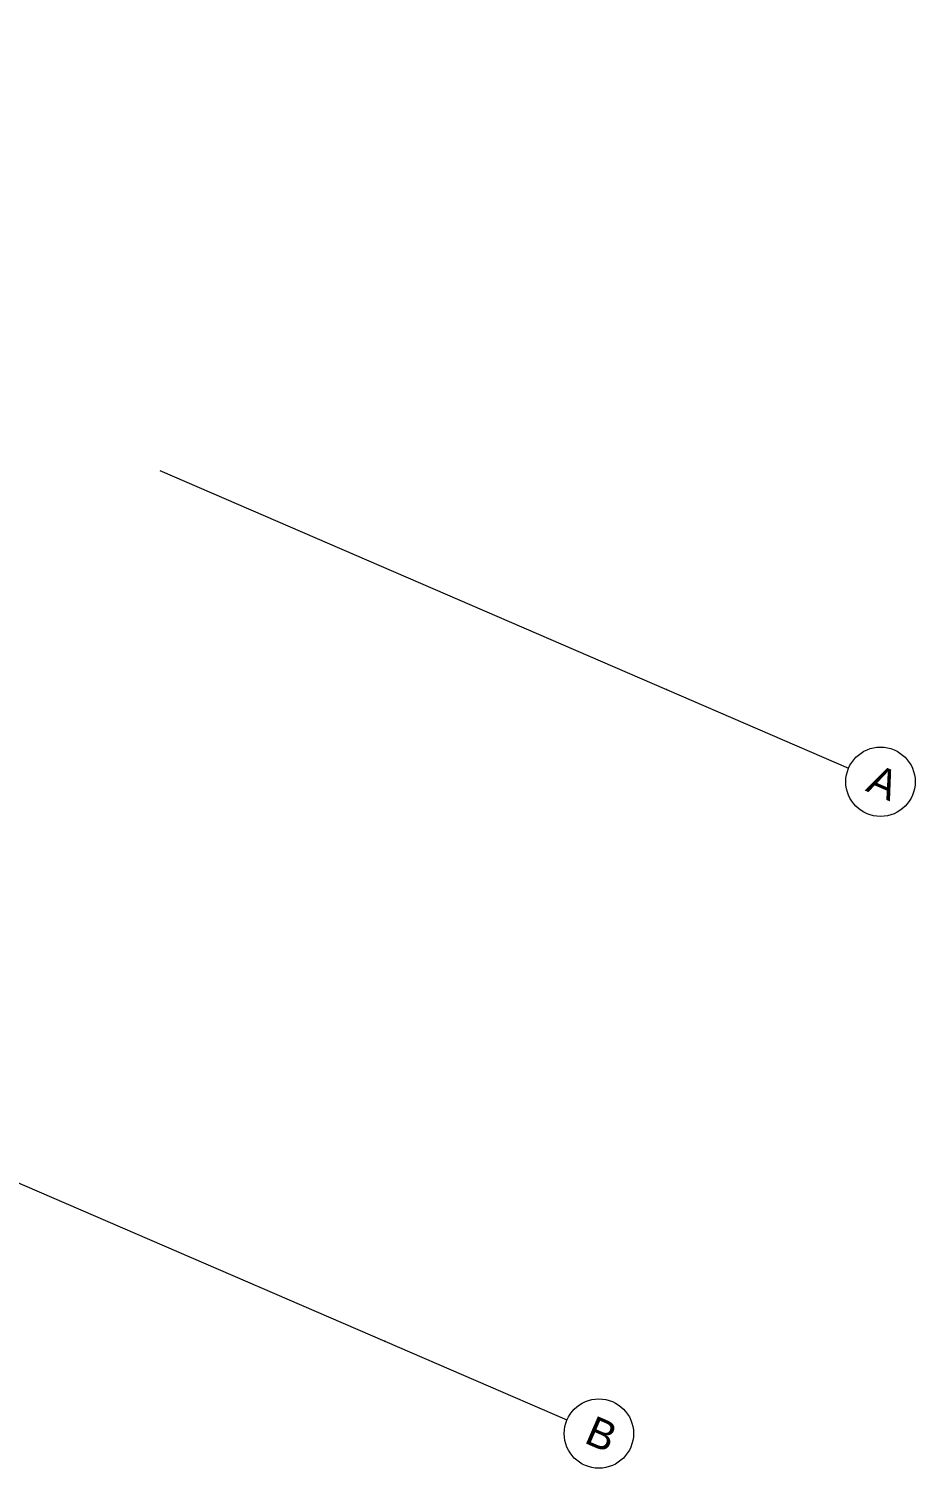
# Model space of a CAD drawing. Header units: millimetres. Extents: x 12535370 to 12566104, y 356204400 to 356234587.
# Drawn here: x 12561634 to 12566104, y 356214947 to 356222209 of the extents above; entities that cross this region are included whole.
import ezdxf
from ezdxf.enums import TextEntityAlignment as Align

# ---------------------------------------------------------------- set-up
doc = ezdxf.new("R2010")
doc.units = ezdxf.units.MM
doc.header["$MEASUREMENT"] = 0
doc.linetypes.add('Dot & Dashed', pattern=[6702.78, 3527.78, -1763.89, 0, -1411.11])
doc.layers.add('New_290 Raster _ Achsen', color=7, linetype='Continuous')
doc.layers.add('New_290 Raster _ Achsen_Pen_No__1', color=7, linetype='Continuous', lineweight=13)
doc.layers.add('New_290 Raster _ Achsen_Pen_No__108', color=7, linetype='Continuous', lineweight=13)
doc.styles.add('GENERATED_STYLE_1', font='arial.ttf')

# ---------------------------------------------------------------- blocks, each defined once
blk = doc.blocks.new('Standard grid marker[60]', base_point=(12541508.9, 356225057.5))
at = {"layer": 'New_290 Raster _ Achsen_Pen_No__1', "color": 7, "linetype": 'Continuous', "lineweight": 13}
blk.add_circle((12564509, 356215121.8), 175, dxfattribs=at)
at = {"layer": 'New_290 Raster _ Achsen_Pen_No__108', "color": 7, "linetype": 'Dot & Dashed', "lineweight": 13}
for p, q in [((12542426.9, 356224660.9), (12563430.3, 356215587.8)), ((12563430.3, 356215587.8), (12564348.3, 356215191.2))]:
    blk.add_line(p, q, dxfattribs=at)
blk.add_point((12563430.3, 356215587.8), dxfattribs=at)
blk.add_point((12563430.3, 356215587.8), dxfattribs=at)
at = {"layer": 'New_290 Raster _ Achsen_Pen_No__108', "color": 7, "lineweight": 13, "style": 'GENERATED_STYLE_1'}
for tag, p in [('AC_MarkerText_1_0', (12541391.5, 356225192.9)), ('AC_MarkerText_1_1', (12564552.3, 356215187.8))]:
    blk.add_attdef(tag, text='', height=150, rotation=336.63646, dxfattribs=at).set_placement(p, align=Align.TOP_CENTER)
blk = doc.blocks.new('Standard grid marker[61]', base_point=(12542916.7, 356228351.1))
at = {"layer": 'New_290 Raster _ Achsen_Pen_No__1', "color": 7, "linetype": 'Continuous', "lineweight": 13}
blk.add_circle((12565929.4, 356218410), 175, dxfattribs=at)
at = {"layer": 'New_290 Raster _ Achsen_Pen_No__108', "color": 7, "linetype": 'Dot & Dashed', "lineweight": 13}
for p, q in [((12543834.8, 356227954.6), (12564850.8, 356218876)), ((12564850.8, 356218876), (12565768.8, 356218479.4))]:
    blk.add_line(p, q, dxfattribs=at)
blk.add_point((12564850.8, 356218876), dxfattribs=at)
blk.add_point((12564850.8, 356218876), dxfattribs=at)
at = {"layer": 'New_290 Raster _ Achsen_Pen_No__108', "color": 7, "lineweight": 13, "style": 'GENERATED_STYLE_1'}
for tag, p in [('AC_MarkerText_1_0', (12542799.4, 356228486.6)), ('AC_MarkerText_1_1', (12565972.8, 356218476.1))]:
    blk.add_attdef(tag, text='', height=150, rotation=336.63646, dxfattribs=at).set_placement(p, align=Align.TOP_CENTER)

msp = doc.modelspace()

# ---------------------------------------------------------------- block references
at = {"layer": 'New_290 Raster _ Achsen', "color": 7, "linetype": 'Continuous', "lineweight": 13}
ref = msp.add_blockref('Standard grid marker[61]', (12542916.746, 356228351.144), dxfattribs=at)
ref.add_attrib('AC_MarkerText_1_1', 'A', dxfattribs={"layer": 'New_290 Raster _ Achsen_Pen_No__108', "color": 7, "lineweight": 13, "height": 150, "rotation": 336.6364577, "style": 'GENERATED_STYLE_1'}).set_placement((12565972.77, 356218476.085), align=Align.TOP_CENTER)
ref = msp.add_blockref('Standard grid marker[60]', (12541508.851, 356225057.46), dxfattribs=at)
ref.add_attrib('AC_MarkerText_1_1', 'B', dxfattribs={"layer": 'New_290 Raster _ Achsen_Pen_No__108', "color": 7, "lineweight": 13, "height": 150, "rotation": 336.6364577, "style": 'GENERATED_STYLE_1'}).set_placement((12564552.3, 356215187.833), align=Align.TOP_CENTER)

doc.saveas('drawing.dxf')
